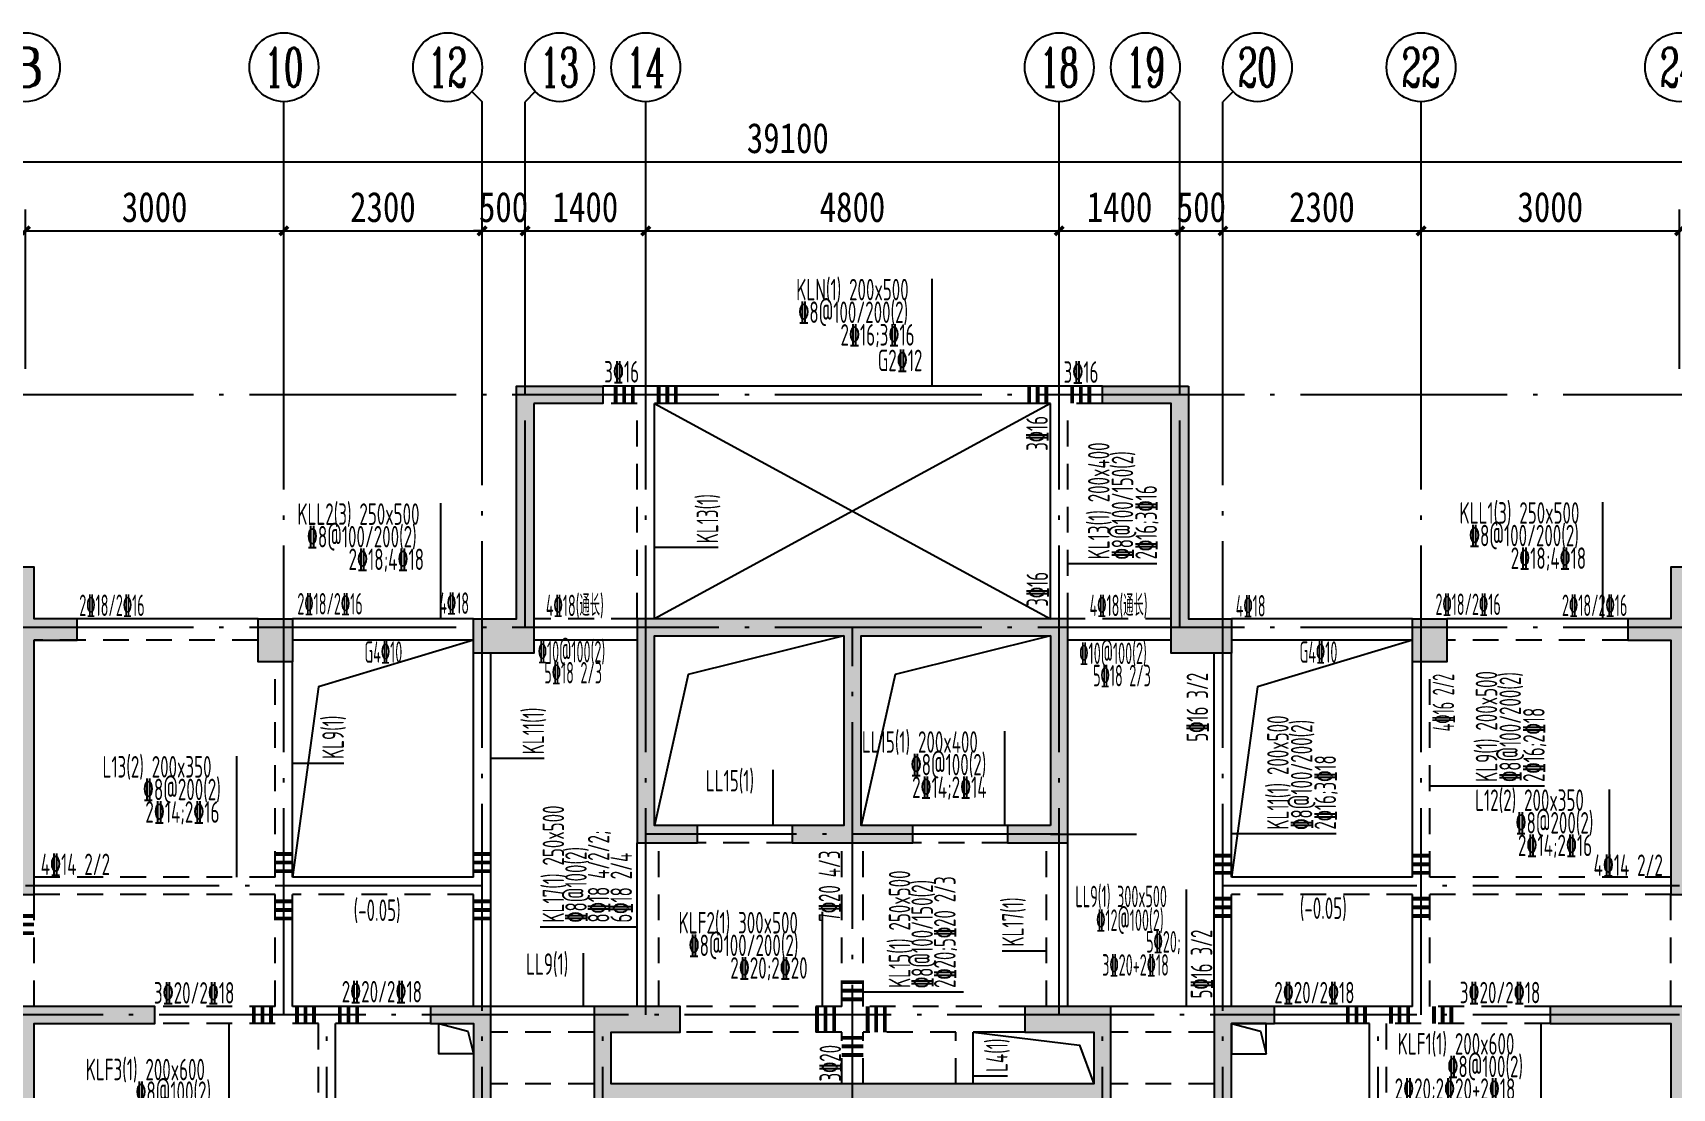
# Model space of a CAD drawing. Extents: x -144902 to 588294, y -160863 to 65494.
# Drawn here: x 262138 to 281168, y -57468 to -45215 of the extents above; entities that cross this region are included whole.
import ezdxf
from ezdxf.enums import TextEntityAlignment as Align

# ---------------------------------------------------------------- set-up
doc = ezdxf.new("R2010")
doc.units = 0
doc.header["$LTSCALE"] = 100
doc.linetypes.add('3', pattern=[5, 3, -2])
doc.linetypes.add('ACAD_ISO04W100', pattern=[30.5, 24, -3, 0.5, -3])
doc.layers.get('0').update_dxf_attribs({"linetype": 'CONTINUOUS'})
doc.layers.get('Defpoints').update_dxf_attribs({"linetype": 'CONTINUOUS'})
for name, color, linetype in [('AXIS', 3, 'CONTINUOUS'), ('AXIS_TEXT', 7, 'CONTINUOUS'), ('DOTE', 253, 'ACAD_ISO04W100'), ('HATCH', 254, 'CONTINUOUS'), ('HIDE_BEAMDIMLOCAL', 7, 'CONTINUOUS'), ('HIDE_BEAMDIMMASS', 2, 'CONTINUOUS'), ('P排气道', 232, 'CONTINUOUS'), ('S_BEAMDIMLOCAL', 7, 'CONTINUOUS'), ('S_BEAMDIMMASS', 2, 'CONTINUOUS'), ('梁', 4, 'CONTINUOUS'), ('梁虚线', 134, '3'), ('次梁箍筋', 1, 'CONTINUOUS'), ('砼墙', 3, 'CONTINUOUS'), ('零厚板', 7, 'CONTINUOUS')]:
    doc.layers.add(name, color=color, linetype=linetype)
doc.styles.add('_HZTXT', font='complex.shx', dxfattribs={"width": 0.7, "bigfont": 'tssdchn.shx'})
doc.styles.add('COMPLEX', font='COMPLEX')
doc.styles.add('DIM_FONT', font='SIMHEI.TTF', dxfattribs={"width": 0.8})
doc.styles.get("Standard").update_dxf_attribs({"font": 'tssdeng.shx', "width": 0.7, "bigfont": 'tssdchn.shx'})
doc.dimstyles.new('_TCH_ARCH&&100', dxfattribs={"dimtxt": 350, "dimasz": 100, "dimexe": 250, "dimexo": 300, "dimgap": 100, "dimtad": 1, "dimdec": 0, "dimzin": 0, "dimdsep": 46, "dimtxsty": 'DIM_FONT', "dimblk": 'ARCHTICK', "dimcen": 0.09, "dimclrt": 7, "dimazin": 2, "dimtfac": 1, "dimtdec": 0, "dimtix": 1, "dimtmove": 2, "dimatfit": 3, "dimfxl": 1, "dimtolj": 1, "dimtzin": 0, "dimarcsym": 0})

# ---------------------------------------------------------------- blocks, each defined once
blk = doc.blocks.new('2012120710010639')
at = {"layer": 'P排气道', "linetype": 'ByBlock', "elevation": 0}
for points in [[(9485, 1065), (9085, 1065), (9085, 1415), (9485, 1415)], [(18285, 1065), (18685, 1065), (18685, 1415), (18285, 1415)]]:
    blk.add_lwpolyline(points, close=True, dxfattribs=at)
for points in [[(9485, 1415), (9151, 1329), (9085, 1065)], [(18685, 1415), (18351, 1329), (18285, 1065)]]:
    blk.add_lwpolyline(points, dxfattribs=at)
blk = doc.blocks.new('_ArchTick')
at = {"color": 0, "linetype": 'ByBlock', "const_width": 0.4}
blk.add_lwpolyline([(-0.5, -0.5), (0.5, 0.5)], dxfattribs=at)
blk = doc.blocks.new('*D1671')
at = {"layer": 'AXIS', "color": 0, "lineweight": -2}
for p, q in [((30961, 22375), (30961, 24228)), ((33961, 22375), (33961, 24228)), ((30961, 23978), (33961, 23978))]:
    blk.add_line(p, q, dxfattribs=at)
at = {"layer": 'Defpoints', "color": 0}
for p in [(33961, 23978), (30961, 22075), (33961, 22075)]:
    blk.add_point(p, dxfattribs=at)
at = {"layer": 'AXIS', "color": 0, "lineweight": -2, "xscale": 100, "yscale": 100, "zscale": 100, "rotation": 180}
blk.add_blockref('_ArchTick', (30961, 23978), dxfattribs=at)
at = {"layer": 'AXIS', "color": 0, "lineweight": -2, "xscale": 100, "yscale": 100, "zscale": 100}
blk.add_blockref('_ArchTick', (33961, 23978), dxfattribs=at)
at = {"layer": 'AXIS', "color": 7, "insert": (32461, 24253), "char_height": 350, "attachment_point": 5, "style": 'DIM_FONT'}
blk.add_mtext('\\A1;3000', dxfattribs=at)
blk = doc.blocks.new('*D1672')
at = {"layer": 'AXIS', "color": 0, "lineweight": -2}
for p, q in [((28661, 22375), (28661, 24228)), ((30961, 22375), (30961, 24228)), ((28661, 23978), (30961, 23978))]:
    blk.add_line(p, q, dxfattribs=at)
at = {"layer": 'Defpoints', "color": 0}
for p in [(30961, 23978), (28661, 22075), (30961, 22075)]:
    blk.add_point(p, dxfattribs=at)
at = {"layer": 'AXIS', "color": 0, "lineweight": -2, "xscale": 100, "yscale": 100, "zscale": 100, "rotation": 180}
blk.add_blockref('_ArchTick', (28661, 23978), dxfattribs=at)
at = {"layer": 'AXIS', "color": 0, "lineweight": -2, "xscale": 100, "yscale": 100, "zscale": 100}
blk.add_blockref('_ArchTick', (30961, 23978), dxfattribs=at)
at = {"layer": 'AXIS', "color": 7, "insert": (29811, 24253), "char_height": 350, "attachment_point": 5, "style": 'DIM_FONT'}
blk.add_mtext('\\A1;2300', dxfattribs=at)
blk = doc.blocks.new('*D1673')
at = {"layer": 'AXIS', "color": 0, "lineweight": -2}
for p, q in [((28161, 22375), (28161, 24228)), ((28661, 22375), (28661, 24228)), ((28161, 23978), (28061, 23978)), ((28161, 23978), (28661, 23978)), ((28661, 23978), (28761, 23978))]:
    blk.add_line(p, q, dxfattribs=at)
at = {"layer": 'Defpoints', "color": 0}
for p in [(28661, 23978), (28161, 22075), (28661, 22075)]:
    blk.add_point(p, dxfattribs=at)
at = {"layer": 'AXIS', "color": 0, "lineweight": -2, "xscale": 100, "yscale": 100, "zscale": 100}
blk.add_blockref('_ArchTick', (28161, 23978), dxfattribs=at)
at = {"layer": 'AXIS', "color": 0, "lineweight": -2, "xscale": 100, "yscale": 100, "zscale": 100, "rotation": 180}
blk.add_blockref('_ArchTick', (28661, 23978), dxfattribs=at)
at = {"layer": 'AXIS', "color": 7, "insert": (28411, 24253), "char_height": 350, "attachment_point": 5, "style": 'DIM_FONT'}
blk.add_mtext('\\A1;500', dxfattribs=at)
blk = doc.blocks.new('*D1674')
at = {"layer": 'AXIS', "color": 0, "lineweight": -2}
for p, q in [((26761, 22375), (26761, 24228)), ((28161, 22375), (28161, 24228)), ((26761, 23978), (28161, 23978))]:
    blk.add_line(p, q, dxfattribs=at)
at = {"layer": 'Defpoints', "color": 0}
for p in [(28161, 23978), (26761, 22075), (28161, 22075)]:
    blk.add_point(p, dxfattribs=at)
at = {"layer": 'AXIS', "color": 0, "lineweight": -2, "xscale": 100, "yscale": 100, "zscale": 100, "rotation": 180}
blk.add_blockref('_ArchTick', (26761, 23978), dxfattribs=at)
at = {"layer": 'AXIS', "color": 0, "lineweight": -2, "xscale": 100, "yscale": 100, "zscale": 100}
blk.add_blockref('_ArchTick', (28161, 23978), dxfattribs=at)
at = {"layer": 'AXIS', "color": 7, "insert": (27461, 24253), "char_height": 350, "attachment_point": 5, "style": 'DIM_FONT'}
blk.add_mtext('\\A1;1400', dxfattribs=at)
blk = doc.blocks.new('*D1675')
at = {"layer": 'AXIS', "color": 0, "lineweight": -2}
for p, q in [((21961, 22375), (21961, 24228)), ((26761, 22375), (26761, 24228)), ((21961, 23978), (26761, 23978))]:
    blk.add_line(p, q, dxfattribs=at)
at = {"layer": 'Defpoints', "color": 0}
for p in [(26761, 23978), (21961, 22075), (26761, 22075)]:
    blk.add_point(p, dxfattribs=at)
at = {"layer": 'AXIS', "color": 0, "lineweight": -2, "xscale": 100, "yscale": 100, "zscale": 100, "rotation": 180}
blk.add_blockref('_ArchTick', (21961, 23978), dxfattribs=at)
at = {"layer": 'AXIS', "color": 0, "lineweight": -2, "xscale": 100, "yscale": 100, "zscale": 100}
blk.add_blockref('_ArchTick', (26761, 23978), dxfattribs=at)
at = {"layer": 'AXIS', "color": 7, "insert": (24361, 24253), "char_height": 350, "attachment_point": 5, "style": 'DIM_FONT'}
blk.add_mtext('\\A1;4800', dxfattribs=at)
blk = doc.blocks.new('*D1676')
at = {"layer": 'AXIS', "color": 0, "lineweight": -2}
for p, q in [((20561, 22375), (20561, 24228)), ((21961, 22375), (21961, 24228)), ((20561, 23978), (21961, 23978))]:
    blk.add_line(p, q, dxfattribs=at)
at = {"layer": 'Defpoints', "color": 0}
for p in [(21961, 23978), (20561, 22075), (21961, 22075)]:
    blk.add_point(p, dxfattribs=at)
at = {"layer": 'AXIS', "color": 0, "lineweight": -2, "xscale": 100, "yscale": 100, "zscale": 100, "rotation": 180}
blk.add_blockref('_ArchTick', (20561, 23978), dxfattribs=at)
at = {"layer": 'AXIS', "color": 0, "lineweight": -2, "xscale": 100, "yscale": 100, "zscale": 100}
blk.add_blockref('_ArchTick', (21961, 23978), dxfattribs=at)
at = {"layer": 'AXIS', "color": 7, "insert": (21261, 24253), "char_height": 350, "attachment_point": 5, "style": 'DIM_FONT'}
blk.add_mtext('\\A1;1400', dxfattribs=at)
blk = doc.blocks.new('*D1677')
at = {"layer": 'AXIS', "color": 0, "lineweight": -2}
for p, q in [((20061, 22375), (20061, 24228)), ((20561, 22375), (20561, 24228)), ((20061, 23978), (19961, 23978)), ((20061, 23978), (20561, 23978)), ((20561, 23978), (20661, 23978))]:
    blk.add_line(p, q, dxfattribs=at)
at = {"layer": 'Defpoints', "color": 0}
for p in [(20561, 23978), (20061, 22075), (20561, 22075)]:
    blk.add_point(p, dxfattribs=at)
at = {"layer": 'AXIS', "color": 0, "lineweight": -2, "xscale": 100, "yscale": 100, "zscale": 100}
blk.add_blockref('_ArchTick', (20061, 23978), dxfattribs=at)
at = {"layer": 'AXIS', "color": 0, "lineweight": -2, "xscale": 100, "yscale": 100, "zscale": 100, "rotation": 180}
blk.add_blockref('_ArchTick', (20561, 23978), dxfattribs=at)
at = {"layer": 'AXIS', "color": 7, "insert": (20311, 24253), "char_height": 350, "attachment_point": 5, "style": 'DIM_FONT'}
blk.add_mtext('\\A1;500', dxfattribs=at)
blk = doc.blocks.new('*D1678')
at = {"layer": 'AXIS', "color": 0, "lineweight": -2}
for p, q in [((17761, 22375), (17761, 24228)), ((20061, 22375), (20061, 24228)), ((17761, 23978), (20061, 23978))]:
    blk.add_line(p, q, dxfattribs=at)
at = {"layer": 'Defpoints', "color": 0}
for p in [(20061, 23978), (17761, 22075), (20061, 22075)]:
    blk.add_point(p, dxfattribs=at)
at = {"layer": 'AXIS', "color": 0, "lineweight": -2, "xscale": 100, "yscale": 100, "zscale": 100, "rotation": 180}
blk.add_blockref('_ArchTick', (17761, 23978), dxfattribs=at)
at = {"layer": 'AXIS', "color": 0, "lineweight": -2, "xscale": 100, "yscale": 100, "zscale": 100}
blk.add_blockref('_ArchTick', (20061, 23978), dxfattribs=at)
at = {"layer": 'AXIS', "color": 7, "insert": (18911, 24253), "char_height": 350, "attachment_point": 5, "style": 'DIM_FONT'}
blk.add_mtext('\\A1;2300', dxfattribs=at)
blk = doc.blocks.new('*D1679')
at = {"layer": 'AXIS', "color": 0, "lineweight": -2}
for p, q in [((14761, 22375), (14761, 24228)), ((17761, 22375), (17761, 24228)), ((14761, 23978), (17761, 23978))]:
    blk.add_line(p, q, dxfattribs=at)
at = {"layer": 'Defpoints', "color": 0}
for p in [(17761, 23978), (14761, 22075), (17761, 22075)]:
    blk.add_point(p, dxfattribs=at)
at = {"layer": 'AXIS', "color": 0, "lineweight": -2, "xscale": 100, "yscale": 100, "zscale": 100, "rotation": 180}
blk.add_blockref('_ArchTick', (14761, 23978), dxfattribs=at)
at = {"layer": 'AXIS', "color": 0, "lineweight": -2, "xscale": 100, "yscale": 100, "zscale": 100}
blk.add_blockref('_ArchTick', (17761, 23978), dxfattribs=at)
at = {"layer": 'AXIS', "color": 7, "insert": (16261, 24253), "char_height": 350, "attachment_point": 5, "style": 'DIM_FONT'}
blk.add_mtext('\\A1;3000', dxfattribs=at)
blk = doc.blocks.new('*D1686')
at = {"layer": 'AXIS', "color": 0, "lineweight": -2}
for p, q in [((4061, 22375), (4061, 25028)), ((43161, 22375), (43161, 25028)), ((4061, 24778), (43161, 24778))]:
    blk.add_line(p, q, dxfattribs=at)
at = {"layer": 'Defpoints', "color": 0}
for p in [(43161, 24778), (4061, 22075), (43161, 22075)]:
    blk.add_point(p, dxfattribs=at)
at = {"layer": 'AXIS', "color": 0, "lineweight": -2, "xscale": 100, "yscale": 100, "zscale": 100, "rotation": 180}
blk.add_blockref('_ArchTick', (4061, 24778), dxfattribs=at)
at = {"layer": 'AXIS', "color": 0, "lineweight": -2, "xscale": 100, "yscale": 100, "zscale": 100}
blk.add_blockref('_ArchTick', (43161, 24778), dxfattribs=at)
at = {"layer": 'AXIS', "color": 7, "insert": (23611, 25053), "char_height": 350, "attachment_point": 5, "style": 'DIM_FONT'}
blk.add_mtext('\\A1;39100', dxfattribs=at)
blk = doc.blocks.new('_AXISO')
blk.add_circle((0, 0), 0.5)
at = {"layer": 'AXIS_TEXT', "style": 'COMPLEX', "width": 1.041667}
blk.add_attdef('A', text='', height=0.56, dxfattribs=at).set_placement((-0.25, -0.28), (0.25, -0.28), align=Align.FIT)
blk = doc.blocks.new('2012122621245179')
at = {"layer": 'HATCH'}
for points in [[(20661.4, 21975), (20661.4, 19075), (19961.4, 19075), (19961.4, 19475), (20461.4, 19475), (20461.4, 22175), (21461.4, 22175), (21461.4, 21975)], [(28261.4, 22175), (28261.4, 19475), (28761.4, 19475), (28761.4, 19075), (28061.4, 19075), (28061.4, 21975), (27261.4, 21975), (27261.4, 22175)], [(14111.4, 20075.2), (14111.4, 19875.2), (14611.4, 19875.2), (14611.4, 16275), (14861.4, 16275), (14861.4, 19225), (15361.4, 19225), (15361.4, 19475), (14861.4, 19475), (14861.4, 20075.2)], [(34661.4, 20075), (33861.4, 20075), (33861.4, 19475), (33361.4, 19475), (33361.4, 19225), (33861.4, 19225), (33861.4, 16275), (34111.4, 16275), (34111.4, 19875), (34661.4, 19875)], [(17461.4, 19475), (17861.4, 19475), (17861.4, 18975), (17461.4, 18975)], [(26661.4, 17075), (26161.4, 17075), (26161.4, 16875), (26861.4, 16875), (26861.4, 19475), (21861.4, 19475), (21861.4, 16875), (22561.4, 16875), (22561.4, 17075), (22061.4, 17075), (22061.4, 19275), (24261.4, 19275), (24261.4, 17075), (23661.3, 17075), (23661.3, 16875), (25061.4, 16875), (25061.4, 17075), (24461.4, 17075), (24461.4, 19275), (26661.4, 19275)], [(30861.4, 19475), (31261.4, 19475), (31261.4, 18975), (30861.4, 18975)], [(14861.4, 11175), (14861.4, 14775), (16261.4, 14775), (16261.4, 14975), (14611.4, 14975), (14611.4, 11375), (14261.4, 11375), (14261.4, 11175)], [(19961.4, 14775), (19961.4, 11775), (20161.4, 11775), (20161.4, 14975), (19461.2, 14975), (19461.2, 14775)], [(26361.4, 14975), (26361.4, 14675), (27161.4, 14675), (27161.4, 14075), (21561.4, 14075), (21561.4, 14675), (22361.4, 14675), (22361.4, 14975), (21361.4, 14975), (21361.4, 13875), (24261.4, 13875), (24261.4, 9375), (24461.4, 9375), (24461.4, 13875), (27361.4, 13875), (27361.4, 14975)], [(28761.4, 14775), (29261.5, 14775), (29261.5, 14975), (28561.4, 14975), (28561.4, 11775), (28761.4, 11775)], [(34111.4, 11375), (34111.4, 14975), (32461.4, 14975), (32461.4, 14775), (33861.4, 14775), (33861.4, 11175), (34461.4, 11175), (34461.4, 11375)]]:
    blk.add_hatch(color=256, dxfattribs=at).paths.add_polyline_path(points)
at = {"layer": 'AXIS'}
for p, q in [((19944.2, 25594.8, 0), (20061.4, 25477.6, 0)), ((20678.5, 25594.8, 0), (20561.4, 25477.6, 0)), ((28044.2, 25594.8, 0), (28161.4, 25477.6, 0)), ((28778.5, 25594.8, 0), (28661.4, 25477.6, 0)), ((17761.4, 22075, 0), (17761.4, 25477.6, 0)), ((20061.4, 22075, 0), (20061.4, 25477.6, 0)), ((20561.4, 22075, 0), (20561.4, 25477.6, 0)), ((21961.4, 22075, 0), (21961.4, 25477.6, 0)), ((26761.4, 22075, 0), (26761.4, 25477.6, 0)), ((28161.4, 22075, 0), (28161.4, 25477.6, 0)), ((28661.4, 22075, 0), (28661.4, 25477.6, 0)), ((30961.4, 22075, 0), (30961.4, 25477.6, 0)), ((26658.9, 16975, 0), (27658.9, 16975, 0))]:
    blk.add_line(p, q, dxfattribs=at)
at = {"layer": 'DOTE'}
for p, q in [((17761.4, 14875, 0), (17761.4, 23075, 0)), ((20061.4, 11875, 0), (20061.4, 23075, 0)), ((20561.4, 19375, 0), (20561.4, 23075, 0)), ((21961.4, 14875, 0), (21961.4, 23075, 0)), ((26761.4, 14875, 0), (26761.4, 23075, 0)), ((28161.4, 19375, 0), (28161.4, 23075, 0)), ((28661.4, 11875, 0), (28661.4, 23075, 0)), ((30961.4, 14875, 0), (30961.4, 23075, 0)), ((44161.4, 22075, 0), (3061.4, 22075, 0)), ((44161.4, 19375, 0), (8661.4, 19375, 0)), ((24361.4, 3675, 0), (24361.4, 19375, 0)), ((26761.4, 16975, 0), (21961.4, 16975, 0)), ((20061.4, 16375, 0), (14761.4, 16375, 0)), ((33961.4, 16375, 0), (28661.4, 16375, 0)), ((33961.4, 14875, 0), (3461.4, 14875, 0)), ((18261.2, 11875), (18261.2, 14875)), ((21461.4, 11875, 0), (21461.4, 14875, 0)), ((27261.4, 11875, 0), (27261.4, 14875, 0)), ((30461.4, 11875), (30461.4, 14875))]:
    blk.add_line(p, q, dxfattribs=at)
at = {"layer": '梁'}
for p, q in [((21961.4, 22175), (21461.4, 22175)), ((26761.4, 22175), (21961.4, 22175)), ((27261.4, 22175), (26761.4, 22175)), ((22061.4, 19475), (22061.4, 21975)), ((26661.4, 21975), (22061.4, 21975)), ((26661.4, 19475), (26661.4, 21975)), ((17461.4, 19475), (14861.4, 19475)), ((19961.4, 19475), (17861.4, 19475)), ((30861.4, 19475), (28761.4, 19475)), ((33361.4, 19475), (31261.4, 19475)), ((19961.4, 19225), (17861.4, 19225)), ((21861.4, 19225), (20661.4, 19225)), ((28061.4, 19225), (26861.4, 19225)), ((30861.4, 19225), (28761.4, 19225)), ((19961.4, 16475), (19961.4, 19075)), ((20161.4, 16395), (20161.4, 19075)), ((28561.4, 16375), (28561.4, 19075)), ((28761.4, 16475), (28761.4, 19075)), ((17861.4, 16475), (17861.4, 18975)), ((30861.4, 16475), (30861.4, 18975)), ((23661.3, 17075), (22561.4, 17075)), ((26161.4, 17075), (25061.4, 17075)), ((21861.4, 14975), (21861.4, 16875)), ((26861.4, 14975), (26861.4, 16875)), ((19961.4, 16475), (17861.4, 16475)), ((20161.4, 14975), (20161.4, 16395)), ((28561.4, 14975), (28561.4, 16375)), ((30861.4, 16475), (28761.4, 16475)), ((17861.4, 14975), (17861.4, 16275)), ((19961.4, 14975), (19961.4, 16275)), ((28761.4, 14975), (28761.4, 16275)), ((30861.4, 14975), (30861.4, 16275)), ((18261.2, 14975), (17861.4, 14975)), ((19461.2, 14975), (18261.2, 14975)), ((21361.4, 14975), (20161.4, 14975)), ((28561.4, 14975), (27361.4, 14975)), ((30461.4, 14975), (29261.5, 14975)), ((30861.4, 14975), (30461.4, 14975)), ((18361.2, 11975), (18361.2, 14775)), ((19461.2, 14775), (18361.2, 14775)), ((26361.4, 14675), (25761.4, 14675)), ((25761.4, 14075, 0), (25761.4, 14675, 0)), ((30361.4, 14775), (29261.5, 14775)), ((30361.4, 11975), (30361.4, 14775))]:
    blk.add_line(p, q, dxfattribs=at)
at = {"layer": '梁虚线'}
for p, q in [((21861.4, 21975), (21461.4, 21975)), ((21861.4, 19475), (21861.4, 21975)), ((26861.4, 19475), (26861.4, 21975)), ((27261.4, 21975), (26861.4, 21975)), ((21861.4, 19475), (20661.4, 19475)), ((28061.4, 19475), (26861.4, 19475)), ((17461.4, 19225), (14861.4, 19225)), ((33361.4, 19225), (31261.4, 19225)), ((17661.4, 16475), (17661.4, 18975)), ((31061.4, 16475), (31061.4, 18975)), ((22111.4, 14975), (22111.4, 16875)), ((23661.3, 16875), (22561.4, 16875)), ((24236.4, 14975), (24236.4, 16875)), ((24486.4, 14975), (24486.4, 16875)), ((26161.4, 16875), (25061.4, 16875)), ((26611.4, 14975), (26611.4, 16875)), ((17661.4, 16475), (14861.4, 16475)), ((33861.4, 16475), (31061.4, 16475)), ((17661.4, 16275), (14861.4, 16275)), ((14861.4, 14975), (14861.4, 16275)), ((17661.4, 14975), (17661.4, 16275)), ((19961.4, 16275), (17861.4, 16275)), ((30861.4, 16275), (28761.4, 16275)), ((33861.4, 16275), (31061.4, 16275)), ((31061.4, 14975), (31061.4, 16275)), ((33861.4, 14975), (33861.4, 16275)), ((17661.4, 14975), (16261.4, 14975)), ((24236.4, 14975), (22361.4, 14975)), ((26361.4, 14975), (24486.4, 14975)), ((32461.4, 14975), (31061.4, 14975)), ((18161.2, 14775), (16261.4, 14775)), ((18161.2, 11975), (18161.2, 14775)), ((21361.4, 14675), (20161.4, 14675)), ((24236.4, 14675), (22361.4, 14675)), ((24236.4, 14075), (24236.4, 14675)), ((24486.4, 14075), (24486.4, 14675)), ((25561.4, 14675), (24486.4, 14675)), ((25561.4, 14075, 0), (25561.4, 14675, 0)), ((28561.4, 14675), (27361.4, 14675)), ((30561.4, 11975), (30561.4, 14775)), ((32461.4, 14775), (30561.4, 14775)), ((21361.4, 14075), (20161.4, 14075)), ((28561.4, 14075), (27361.4, 14075))]:
    blk.add_line(p, q, dxfattribs=at)
at = {"layer": '砼墙'}
for points in [[(20661.4, 21975), (20661.4, 19075), (19961.4, 19075), (19961.4, 19475), (20461.4, 19475), (20461.4, 22175), (21461.4, 22175), (21461.4, 21975)], [(28261.4, 22175), (28261.4, 19475), (28761.4, 19475), (28761.4, 19075), (28061.4, 19075), (28061.4, 21975), (27261.4, 21975), (27261.4, 22175)], [(14111.4, 20075.2), (14111.4, 19875.2), (14611.4, 19875.2), (14611.4, 16275), (14861.4, 16275), (14861.4, 19225), (15361.4, 19225), (15361.4, 19475), (14861.4, 19475), (14861.4, 20075.2)], [(34661.4, 20075), (33861.4, 20075), (33861.4, 19475), (33361.4, 19475), (33361.4, 19225), (33861.4, 19225), (33861.4, 16275), (34111.4, 16275), (34111.4, 19875), (34661.4, 19875)], [(17461.4, 19475), (17861.4, 19475), (17861.4, 18975), (17461.4, 18975)], [(26661.4, 17075), (26161.4, 17075), (26161.4, 16875), (26861.4, 16875), (26861.4, 19475), (21861.4, 19475), (21861.4, 16875), (22561.4, 16875), (22561.4, 17075), (22061.4, 17075), (22061.4, 19275), (24261.4, 19275), (24261.4, 17075), (23661.3, 17075), (23661.3, 16875), (25061.4, 16875), (25061.4, 17075), (24461.4, 17075), (24461.4, 19275), (26661.4, 19275)], [(30861.4, 19475), (31261.4, 19475), (31261.4, 18975), (30861.4, 18975)], [(14861.4, 11175), (14861.4, 14775), (16261.4, 14775), (16261.4, 14975), (14611.4, 14975), (14611.4, 11375), (14261.4, 11375), (14261.4, 11175)], [(19961.4, 14775), (19961.4, 11775), (20161.4, 11775), (20161.4, 14975), (19461.2, 14975), (19461.2, 14775)], [(26361.4, 14975), (26361.4, 14675), (27161.4, 14675), (27161.4, 14075), (21561.4, 14075), (21561.4, 14675), (22361.4, 14675), (22361.4, 14975), (21361.4, 14975), (21361.4, 13875), (24261.4, 13875), (24261.4, 9375), (24461.4, 9375), (24461.4, 13875), (27361.4, 13875), (27361.4, 14975)], [(28761.4, 14775), (29261.5, 14775), (29261.5, 14975), (28561.4, 14975), (28561.4, 11775), (28761.4, 11775)], [(34111.4, 11375), (34111.4, 14975), (32461.4, 14975), (32461.4, 14775), (33861.4, 14775), (33861.4, 11175), (34461.4, 11175), (34461.4, 11375)]]:
    blk.add_lwpolyline(points, close=True, dxfattribs=at)
at = {"layer": '零厚板'}
for p, q in [((26661.4, 21975), (22061.4, 19475)), ((22061.4, 21975), (26661.4, 19475))]:
    blk.add_line(p, q, dxfattribs=at)
for points in [[(19961.4, 19225), (18164.4, 18682.9), (17861.4, 16475)], [(24261.4, 19275), (22455.1, 18829.2), (22061.4, 17075)], [(26661.4, 19275), (24855.1, 18829.2), (24461.4, 17075)], [(30861.4, 19225), (29064.4, 18682.9), (28761.4, 16475)], [(25761.4, 14675), (26997.2, 14525.5), (27161.4, 14075)]]:
    blk.add_lwpolyline(points, dxfattribs=at)
at = {"xscale": -1}
blk.add_blockref('2012120710010639', (38246.4, 13360, 0), dxfattribs=at)
at = {"layer": 'AXIS'}
ref = blk.add_blockref('_AXISO', (14761.4, 25877.6, 0), dxfattribs=dict(at, xscale=800, yscale=800, zscale=800))
ref.add_attrib('A', '8', dxfattribs={"layer": 'AXIS_TEXT', "height": 452.5, "style": '_HZTXT', "width": 1.5}).set_placement((14535.1, 25651.4, 0), (14987.6, 25651.4, 0), align=Align.FIT)
ref = blk.add_blockref('_AXISO', (17761.4, 25877.6, 0), dxfattribs=dict(at, xscale=800, yscale=800, zscale=800))
ref.add_attrib('A', '10', dxfattribs={"layer": 'AXIS_TEXT', "height": 452.55, "style": '_HZTXT', "width": 0.724138}).set_placement((17535.1, 25651.4, 0), (17987.6, 25651.4, 0), align=Align.FIT)
ref = blk.add_blockref('_AXISO', (19661.4, 25877.6, 0), dxfattribs=dict(at, xscale=800, yscale=800, zscale=800))
ref.add_attrib('A', '12', dxfattribs={"layer": 'AXIS_TEXT', "height": 452.55, "style": '_HZTXT', "width": 0.724138}).set_placement((19435.1, 25651.4, 0), (19887.6, 25651.4, 0), align=Align.FIT)
ref = blk.add_blockref('_AXISO', (20961.4, 25877.6, 0), dxfattribs=dict(at, xscale=800, yscale=800, zscale=800))
ref.add_attrib('A', '13', dxfattribs={"layer": 'AXIS_TEXT', "height": 452.55, "style": '_HZTXT', "width": 0.724138}).set_placement((20735.1, 25651.4, 0), (21187.6, 25651.4, 0), align=Align.FIT)
ref = blk.add_blockref('_AXISO', (21961.4, 25877.6, 0), dxfattribs=dict(at, xscale=800, yscale=800, zscale=800))
ref.add_attrib('A', '14', dxfattribs={"layer": 'AXIS_TEXT', "height": 452.55, "style": '_HZTXT', "width": 0.677419}).set_placement((21735.1, 25651.4, 0), (22187.6, 25651.4, 0), align=Align.FIT)
ref = blk.add_blockref('_AXISO', (26761.4, 25877.6, 0), dxfattribs=dict(at, xscale=800, yscale=800, zscale=800))
ref.add_attrib('A', '18', dxfattribs={"layer": 'AXIS_TEXT', "height": 452.55, "style": '_HZTXT', "width": 0.724138}).set_placement((26535.1, 25651.4, 0), (26987.6, 25651.4, 0), align=Align.FIT)
ref = blk.add_blockref('_AXISO', (27761.4, 25877.6, 0), dxfattribs=dict(at, xscale=800, yscale=800, zscale=800))
ref.add_attrib('A', '19', dxfattribs={"layer": 'AXIS_TEXT', "height": 452.55, "style": '_HZTXT', "width": 0.724138}).set_placement((27535.1, 25651.4, 0), (27987.6, 25651.4, 0), align=Align.FIT)
ref = blk.add_blockref('_AXISO', (29061.4, 25877.6, 0), dxfattribs=dict(at, xscale=800, yscale=800, zscale=800))
ref.add_attrib('A', '20', dxfattribs={"layer": 'AXIS_TEXT', "height": 452.55, "style": '_HZTXT', "width": 0.617647}).set_placement((28835.1, 25651.4, 0), (29287.6, 25651.4, 0), align=Align.FIT)
ref = blk.add_blockref('_AXISO', (30961.4, 25877.6, 0), dxfattribs=dict(at, xscale=800, yscale=800, zscale=800))
ref.add_attrib('A', '22', dxfattribs={"layer": 'AXIS_TEXT', "height": 452.55, "style": '_HZTXT', "width": 0.617647}).set_placement((30735.1, 25651.4, 0), (31187.6, 25651.4, 0), align=Align.FIT)
ref = blk.add_blockref('_AXISO', (33961.4, 25877.6, 0), dxfattribs=dict(at, xscale=800, yscale=800, zscale=800))
ref.add_attrib('A', '24', dxfattribs={"layer": 'AXIS_TEXT', "height": 452.55, "style": '_HZTXT', "width": 0.583333}).set_placement((33735.1, 25651.4, 0), (34187.6, 25651.4, 0), align=Align.FIT)
for p1, p2, distance, picture, middle in [((4061.4, 22075, 0), (43161.4, 22075, 0), 2702.6, '*D1686', (23611.4, 25052.6, 0)), ((14761.4, 22075, 0), (17761.4, 22075, 0), 1902.6, '*D1679', (16261.4, 24252.6, 0)), ((17761.4, 22075, 0), (20061.4, 22075, 0), 1902.6, '*D1678', (18911.4, 24252.6, 0)), ((20061.4, 22075, 0), (20561.4, 22075, 0), 1902.6, '*D1677', (20311.4, 24252.6, 0)), ((20561.4, 22075, 0), (21961.4, 22075, 0), 1902.6, '*D1676', (21261.4, 24252.6, 0)), ((21961.4, 22075, 0), (26761.4, 22075, 0), 1902.6, '*D1675', (24361.4, 24252.6, 0)), ((26761.4, 22075, 0), (28161.4, 22075, 0), 1902.6, '*D1674', (27461.4, 24252.6, 0)), ((28161.4, 22075, 0), (28661.4, 22075, 0), 1902.6, '*D1673', (28411.4, 24252.6, 0)), ((28661.4, 22075, 0), (30961.4, 22075, 0), 1902.6, '*D1672', (29811.4, 24252.6, 0)), ((30961.4, 22075, 0), (33961.4, 22075, 0), 1902.6, '*D1671', (32461.4, 24252.6, 0))]:
    dim = blk.add_aligned_dim(p1=p1, p2=p2, distance=distance, dimstyle='_TCH_ARCH&&100', dxfattribs=at)
    dim.commit()
    dim.dimension.update_dxf_attribs({"geometry": picture, "text_midpoint": middle})

msp = doc.modelspace()

# ---------------------------------------------------------------- linework, layer by layer
at = {"layer": 'HIDE_BEAMDIMMASS'}
for p, q in [((270093.937, -51192.305, 0), (269352.791, -51192.305, 0)), ((275186.656, -51378.535), (274152.791, -51378.535)), ((268072.875, -53641.703, 0), (267452.791, -53641.703, 0)), ((265748.607, -53696.583, 0), (265152.791, -53696.583, 0)), ((279687.199, -53962.187), (278352.791, -53962.187)), ((277265.812, -54516.086), (276052.791, -54516.086)), ((268029.026, -55595.419, 0), (269152.791, -55595.419, 0)), ((273390.029, -55874.197, 0), (273902.791, -55874.197, 0)), ((272941.786, -56354.147, 0), (271777.791, -56354.147, 0)), ((273453.461, -57329.736, 0), (273052.791, -57329.736, 0))]:
    msp.add_line(p, q, dxfattribs=at)
at = {"layer": 'S_BEAMDIMMASS'}
for p, q in [((272573.223, -48071.908, 0), (272573.223, -49317.91, 0)), ((266868.823, -50677.824, 0), (266868.823, -52017.899, 0)), ((280358.72, -50664.47, 0), (280358.72, -52017.899, 0)), ((273416.011, -53323.685, 0), (273416.011, -54417.9, 0)), ((264503.944, -53611.648, 0), (264503.944, -55017.91, 0)), ((270726.97, -53773.04, 0), (270726.97, -54417.9, 0)), ((280436.766, -53998.982, 0), (280436.766, -55017.91, 0)), ((275524.443, -55162.785), (275524.443, -56517.91, 0)), ((271299.865, -55421.809, 0), (271299.859, -56517.908, 0)), ((268525.475, -55901.354, 0), (268525.475, -56517.91, 0)), ((264417.083, -58163.803, 0), (264417.095, -56717.894, 0)), ((279646.075, -57865.213, 0), (279646.075, -56717.899, 0))]:
    msp.add_line(p, q, dxfattribs=at)
at = {"layer": '次梁箍筋', "const_width": 44.9, "elevation": 0}
for points in [[(268902.791, -49317.91), (268902.791, -49517.91)], [(269002.791, -49317.91), (269002.791, -49517.91)], [(269102.791, -49317.91), (269102.791, -49517.91)], [(269402.791, -49317.91), (269402.791, -49517.91)], [(269502.791, -49317.91), (269502.791, -49517.91)], [(269602.791, -49317.91), (269602.791, -49517.91)], [(273702.791, -49317.91), (273702.791, -49517.91)], [(273802.791, -49317.91), (273802.791, -49517.91)], [(273902.791, -49317.91), (273902.791, -49517.91)], [(274202.791, -49317.91), (274202.791, -49517.91)], [(274302.791, -49317.91), (274302.791, -49517.91)], [(274402.791, -49317.91), (274402.791, -49517.91)], [(265152.791, -54747.9), (264952.791, -54747.9)], [(267452.791, -54747.91), (267252.791, -54747.91)], [(276052.791, -54767.91), (275852.791, -54767.91)], [(278352.791, -54767.91), (278152.791, -54767.91)], [(265152.791, -54847.9), (264952.791, -54847.9)], [(265152.791, -54947.9), (264952.791, -54947.9)], [(267452.791, -54847.91), (267252.791, -54847.91)], [(267452.791, -54947.91), (267252.791, -54947.91)], [(276052.791, -54867.91), (275852.791, -54867.91)], [(276052.791, -54967.91), (275852.791, -54967.91)], [(278352.791, -54867.91), (278152.791, -54867.91)], [(278352.791, -54967.91), (278152.791, -54967.91)], [(265152.791, -55297.9), (264952.791, -55297.9)], [(265152.791, -55397.9), (264952.791, -55397.9)], [(267452.791, -55297.91), (267252.791, -55297.91)], [(267452.791, -55397.91), (267252.791, -55397.91)], [(276052.791, -55267.91), (275852.791, -55267.91)], [(276052.791, -55367.91), (275852.791, -55367.91)], [(278352.791, -55267.91), (278152.791, -55267.91)], [(278352.791, -55367.91), (278152.791, -55367.91)], [(262152.791, -55467.9), (261902.791, -55467.9)], [(262152.791, -55567.9), (261902.791, -55567.9)], [(265152.791, -55497.9), (264952.791, -55497.9)], [(267452.791, -55497.91), (267252.791, -55497.91)], [(276052.791, -55467.91), (275852.791, -55467.91)], [(278352.791, -55467.91), (278152.791, -55467.91)], [(262152.791, -55667.9), (261902.791, -55667.9)], [(271777.791, -56236.107), (271527.791, -56236.107)], [(271777.791, -56336.107), (271527.791, -56336.107)], [(264703.642, -56517.899), (264703.642, -56717.899)], [(264803.642, -56517.899), (264803.642, -56717.899)], [(264903.641, -56517.899), (264903.641, -56717.899)], [(265202.641, -56517.896), (265202.641, -56717.896)], [(265203.641, -56517.899), (265203.641, -56717.899)], [(265302.641, -56517.897), (265302.641, -56717.897)], [(265303.641, -56517.899), (265303.641, -56717.899)], [(265402.641, -56517.898), (265402.641, -56717.898)], [(265403.641, -56517.899), (265403.641, -56717.899)], [(265702.641, -56517.901), (265702.641, -56717.901)], [(265802.641, -56517.902), (265802.641, -56717.902)], [(265902.641, -56517.903), (265902.641, -56717.903)], [(271239.781, -56517.906), (271239.781, -56817.907)], [(271339.781, -56517.906), (271339.781, -56817.908)], [(271439.781, -56517.905), (271439.781, -56817.909)], [(271777.791, -56436.107), (271527.791, -56436.107)], [(271827.791, -56517.909), (271827.791, -56817.91)], [(271927.791, -56517.909), (271927.791, -56817.911)], [(272027.791, -56517.908), (272027.791, -56817.912)], [(277402.791, -56517.899), (277402.791, -56717.899)], [(277502.791, -56517.899), (277502.791, -56717.899)], [(277602.791, -56517.899), (277602.791, -56717.899)], [(277902.791, -56517.899), (277902.791, -56717.899)], [(277902.791, -56517.899), (277902.791, -56717.899)], [(278002.791, -56517.899), (278002.791, -56717.899)], [(278002.791, -56517.899), (278002.791, -56717.899)], [(278102.791, -56517.899), (278102.791, -56717.899)], [(278102.791, -56517.899), (278102.791, -56717.899)], [(278402.791, -56517.899), (278402.791, -56717.899)], [(278502.791, -56517.899), (278502.791, -56717.899)], [(278602.791, -56517.899), (278602.791, -56717.899)], [(271777.791, -56882.671), (271527.791, -56882.671)], [(271777.791, -56982.671), (271527.791, -56982.671)], [(271777.791, -57082.671), (271527.791, -57082.671)]]:
    msp.add_lwpolyline(points, dxfattribs=at)

# ---------------------------------------------------------------- block references
at = {"layer": 'AXIS'}
msp.add_blockref('2012122621245179', (247291.433, -71492.91, 0), dxfattribs=at)

# ---------------------------------------------------------------- texts
at = {"layer": 'HIDE_BEAMDIMLOCAL'}
for s, width, p in [('3%%13216 ', 0.6, (273920.02, -50068.082)), ('3%%13216 ', 0.6, (273923.238, -51878.328)), ('5%%13216 3/2', 0.6, (275780.637, -53445.809)), ('4%%13216 2/2', 0.5, (278637.069, -53325.358, 0)), ('7%%13220 4/3', 0.6, (271510.416, -55535.197)), ('5%%13216 3/2', 0.6, (275829.533, -56426.965)), ('3%%13220', 0.6, (271520.265, -57390.273))]:
    msp.add_text(s, height=250, rotation=90, dxfattribs=dict(at, width=width)).set_placement(p)
at = {"layer": 'HIDE_BEAMDIMMASS', "width": 0.6}
for s, p in [('KL13(1) 200x400', (274636.656, -51328.535)), ('%%1328@100/150(2)', (274911.656, -51328.535)), ('KL13(1) ', (270093.937, -51142.304, 0)), ('2%%13216;3%%13216', (275186.656, -51328.535)), ('KL9(1) 200x500', (279137.199, -53912.187)), ('%%1328@100/200(2)', (279412.199, -53912.187)), ('KL11(1) ', (268072.875, -53591.702, 0)), ('2%%13216;2%%13218', (279687.199, -53912.187)), ('KL9(1) ', (265748.607, -53646.582, 0)), ('KL11(1) 200x500', (276715.812, -54466.086)), ('%%1328@100/200(2)', (276990.812, -54466.086)), ('2%%13216;3%%13218', (277265.812, -54466.086)), ('KL17(1) 250x500', (268305.8, -55545.419, 0)), ('8%%13218 4/2/2; ', (268830.8, -55545.419, 0)), ('%%1328@100(2)', (268568.3, -55545.419, 0)), ('6%%13218 2/4', (269093.3, -55545.419, 0)), ('KL15(1) 250x500', (272324.399, -56304.146, 0)), ('%%1328@100/150(2)', (272586.899, -56304.146, 0)), ('2%%13220;5%%13220 2/3', (272849.399, -56304.146, 0)), ('KL17(1) ', (273640.029, -55824.197, 0)), ('L4(1) ', (273453.461, -57279.735, 0))]:
    msp.add_text(s, height=250, rotation=90, dxfattribs=at).set_placement(p)
at = {"layer": 'S_BEAMDIMLOCAL'}
for s, width, p in [('3%%13216', 0.6, (268770.753, -49275.847, 0)), ('3%%13216', 0.6, (274103.362, -49279.273, 0)), ('2%%13218/2%%13216', 0.5, (262677.568, -51986.63, 0)), ('2%%13218/2%%13216', 0.5, (265208.823, -51969.085, 0)), ('4%%13218 ', 0.5, (266855.441, -51962.093, 0)), ('4%%13218(通长)', 0.5, (268093.442, -51988.444, 0)), ('4%%13218(通长)', 0.5, (274404.448, -51988.444, 0)), ('4%%13218 ', 0.5, (276101.001, -51992.709, 0)), ('2%%13218/2%%13216', 0.5, (278419.428, -51974.847, 0)), ('2%%13218/2%%13216', 0.5, (279888.44, -51986.63, 0)), ('G4%%13210', 0.5, (265987.614, -52529.304, 0)), ('%%13210@100(2)', 0.5, (267999.126, -52525.669, 0)), ('%%13210@100(2)', 0.5, (274285.821, -52544.186, 0)), ('G4%%13210', 0.5, (276842.006, -52529.304, 0)), ('5%%13218 2/3', 0.5, (268074.957, -52769.181, 0)), ('5%%13218 2/3', 0.5, (274445.92, -52802.666, 0)), ('4%%13214 2/2', 0.6, (262230.126, -54993.794, 0)), ('4%%13214 2/2', 0.6, (280254.528, -55003.86, 0)), ('(-0.05)', 0.6, (265861.413, -55526.545, 0)), ('(-0.05)', 0.6, (276844.337, -55502.928, 0)), ('3%%13220/2%%13218', 0.6, (263544.047, -56485.774, 0)), ('2%%13220/2%%13218', 0.6, (265723.978, -56472.652, 0)), ('2%%13220/2%%13218', 0.6, (276549.013, -56482.564, 0)), ('3%%13220/2%%13218', 0.6, (278702.251, -56482.564, 0))]:
    msp.add_text(s, height=250, dxfattribs=dict(at, width=width)).set_placement(p)
at = {"layer": 'S_BEAMDIMMASS'}
for s, width, p in [('KLN(1) 200x500', 0.6, (270999.555, -48321.908, 0)), ('%%1328@100/200(2)', 0.6, (271023.222, -48584.408, 0)), ('2%%13216;3%%13216', 0.6, (271513.607, -48846.908, 0)), ('G2%%13212', 0.6, (271946.715, -49143.629, 0)), ('KLL2(3) 250x500', 0.6, (265208.616, -50927.824, 0)), ('KLL1(3) 250x500', 0.6, (278698.513, -50914.47, 0)), ('%%1328@100/200(2)', 0.6, (265318.822, -51190.324, 0)), ('%%1328@100/200(2)', 0.6, (278808.719, -51176.97, 0)), ('2%%13218;4%%13218', 0.6, (279293.335, -51439.47, 0)), ('2%%13218;4%%13218', 0.6, (265803.438, -51452.824, 0)), ('LL15(1) 200x400', 0.6, (271761.573, -53573.685, 0)), ('L13(2) 200x350', 0.6, (262947.584, -53861.648, 0)), ('%%1328@100(2)', 0.6, (272327.548, -53836.185, 0)), ('%%1328@200(2)', 0.6, (263415.482, -54124.148, 0)), ('LL15(1) ', 0.6, (269950.046, -54023.04, 0)), ('2%%13214;2%%13214', 0.6, (272344.856, -54098.685, 0)), ('L12(2) 200x350', 0.6, (278880.405, -54248.982, 0)), ('2%%13214;2%%13216', 0.6, (263444.328, -54386.648, 0)), ('%%1328@200(2)', 0.6, (279348.304, -54511.482, 0)), ('2%%13214;2%%13216', 0.6, (279377.15, -54773.982, 0)), ('LL9(1) 300x500', 0.5, (274239.823, -55366.654)), ('%%13212@100(2)', 0.5, (274481.321, -55641.654)), ('5%%13220;', 0.5, (275060.979, -55892.927)), ('LL9(1) ', 0.6, (267863.936, -56151.354, 0)), ('3%%13220+2%%13218', 0.5, (274551.355, -56161.835)), ('KLF1(1) 200x600', 0.6, (277980.1, -57077.713, 0)), ('%%1328@100(2)', 0.6, (278557.613, -57340.213, 0)), ('2%%13220;2%%13220+2%%13218', 0.6, (277946.075, -57602.713, 0))]:
    msp.add_text(s, height=250, dxfattribs=dict(at, width=width)).set_placement(p)
at = {"layer": 'S_BEAMDIMMASS', "width": 0.6}
for s, rotation, p in [('KLF2(1) 300x500', 359.9997026, (269633.887, -55671.8, 0)), ('%%1328@100/200(2)', 359.9996985, (269749.861, -55934.301, 0)), ('2%%13220;2%%13220', 359.9997083, (270234.475, -56196.804, 0)), ('KLF3(1) 200x600', 359.9995157, (262751.114, -57376.289, 0)), ('%%1328@100(2)', 359.9995119, (263328.626, -57638.794, 0))]:
    msp.add_text(s, height=250, rotation=rotation, dxfattribs=at).set_placement(p)

doc.saveas('drawing.dxf')
